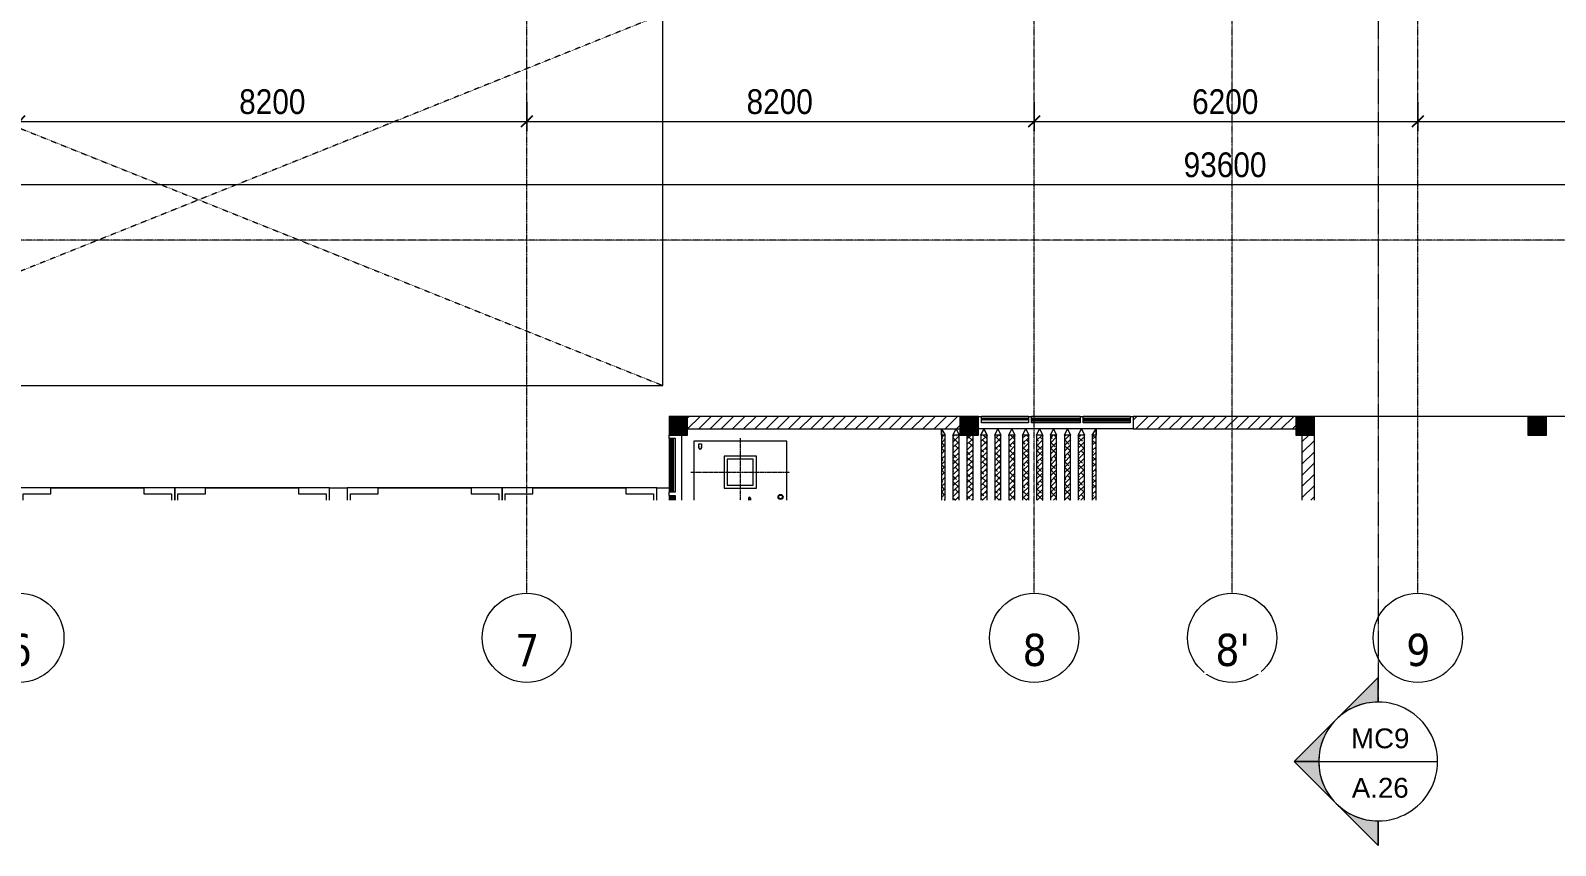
# Model space of a CAD drawing. Header units: millimetres. Extents: x 962 to 241049, y -15958 to 84407.
# Drawn here: x 124312 to 148957, y 7456 to 20624 of the extents above; entities that cross this region are included whole.
import ezdxf

# ---------------------------------------------------------------- set-up
doc = ezdxf.new("R2010")
doc.units = ezdxf.units.MM
for name, pattern in [('Dash', [6, 3, -3]), ('Dash Dot 3_16_', [7.9375, 4.7625, -1.5875, 0, -1.5875]), ('Grid Line', [22.225, 12.7, -3.175, 3.175, -3.175]), ('IMPORT-CENTER2', [28.575, 19.05, -3.175, 3.175, -3.175])]:
    doc.linetypes.add(name, pattern=pattern)
for name, color, linetype, lineweight in [('A-ANNO-DIMS', 211, 'Continuous', 9), ('A-ANNO-DIMS-160', 211, 'Continuous', 9), ('A-FLOR', 192, 'Continuous', 9), ('A-GLAZ-CWMG', 51, 'Continuous', 9), ('A-GLAZ-CWMG-1', 51, 'Continuous', 18), ('A-WALL', 113, 'Continuous', 9), ('A-WALL-3', 113, 'Continuous', 18), ('A-WALL-PATT-2', 111, 'Continuous', 9), ('C-PRKG', 70, 'Continuous', 9), ('C-PRKG-HDLN', 70, 'Dash', 9), ('G-ANNO-SYMB', 111, 'Continuous', 9), ('G-ANNO-SYMB-1', 111, 'Dash Dot 3_16_', 18), ('G-IMPT', 8, 'Continuous', 9), ('G-IMPT-3', 8, 'IMPORT-CENTER2', 9), ('M-EQPM', 50, 'Continuous', 9), ('S-COLS', 52, 'Continuous', 9), ('S-COLS-6', 52, 'Continuous', 18), ('S-GRID-1', 1, 'Grid Line', 9), ('S-GRID-IDEN', 1, 'Continuous', 9)]:
    doc.layers.add(name, color=color, linetype=linetype, lineweight=lineweight)
doc.styles.add('Arial_9', font='arial_0.ttf', dxfattribs={"height": 320})
doc.styles.add('Tahoma_B', font='tahomabd_0.ttf', dxfattribs={"height": 520})
doc.styles.add('UTM Avo', font='UTM Avo.ttf', dxfattribs={"width": 0.9, "height": 400})
doc.dimstyles.new('1_Dim_chi_tiet_2_5', dxfattribs={"dimscale": 304.8, "dimtxt": 399.720379, "dimasz": 0.629921, "dimexe": 0.524934, "dimexo": 0.0625, "dimgap": 0.052493, "dimtad": 1, "dimdec": 0, "dimrnd": 5, "dimzin": 0, "dimdsep": 46, "dimtxsty": 'UTM Avo', "dimblk1": 'OBLIQUE', "dimblk2": 'OBLIQUE', "dimsah": 1, "dimcen": 0.09, "dimdle": 0.524934, "dimazin": 0, "dimtfac": 1, "dimtdec": 4, "dimtix": 1, "dimtmove": 0, "dimatfit": 3, "dimfxl": 1.049869, "dimfxlon": 1, "dimtvp": 1, "dimtolj": 1, "dimtzin": 0, "dimarcsym": 2})
pattern_1 = [(45, (63179.03, 0), (-90.50967, 90.50967), [])]
pattern_2 = [(45, (0, 0), (-44.19417, 44.19417), []), (135, (0, 0), (-132.58252, 44.19417), [156.25, -93.75])]

# ---------------------------------------------------------------- blocks, each defined once
blk = doc.blocks.new('BAI XE PCCC - BAI XE PCCC-V119-TKCS_MB TẦNG 1')
at = {"layer": 'C-PRKG'}
for p, q in [((0, 6000), (0, 0)), ((15000, 6000), (0, 6000)), ((15000, 0), (15000, 6000)), ((0, 0), (15000, 0))]:
    blk.add_line(p, q, dxfattribs=at)
at = {"layer": 'C-PRKG-HDLN'}
for p, q in [((15000, 6000), (0, 0)), ((0, 6000), (15000, 0))]:
    blk.add_line(p, q, dxfattribs=at)
blk = doc.blocks.new('M_Concrete-Rectangular-Column2 - 300x300-2223046-TKCS_MB TẦNG 1')
at = {"layer": 'S-COLS'}
blk.add_hatch(color=256, dxfattribs=at).paths.add_polyline_path([(-150, -150), (150, -150), (150, 150), (-150, 150)])
at = {"layer": 'S-COLS-6'}
for p, q in [((150, 150), (-150, 150)), ((-150, 150), (-150, -150)), ((150, -150), (150, 150)), ((-150, -150), (150, -150))]:
    blk.add_line(p, q, dxfattribs=at)
blk = doc.blocks.new('TKCS_MAY PHAT DIEN_251105 - TKCS_XREF_260106_MAY PHAT DIEN_dwg_bon dau 2 m3 mb-2491701-TKCS_MB TẦNG 1')
at = {"layer": 'G-IMPT', "flags": 128}
for points in [[(-44107, 15660), (-44107, 16613), (-45607, 16613), (-45607, 15660)], [(-45528, 16513), (-45528, 16573), (-45486, 16573), (-45486, 16513)]]:
    blk.add_lwpolyline(points, dxfattribs=at)
for points in [[(-45117, 15853), (-44597, 15853), (-44597, 16373), (-45117, 16373)], [(-45067, 15903), (-44647, 15903), (-44647, 16323), (-45067, 16323)]]:
    blk.add_lwpolyline(points, close=True, dxfattribs=at)
at = {"layer": 'G-IMPT'}
for radius in [40, 30]:
    blk.add_circle((-44207, 15713), radius, dxfattribs=at)
for radius, start, end in [(26, 143.8711, 36.1289), (21, 180, 0)]:
    blk.add_arc((-45507, 16513), radius, start, end, dxfattribs=at)
at = {"layer": 'G-IMPT-3'}
for p, q in [((-44857, 16663), (-44857, 15660)), ((-45657, 16113), (-44057, 16113))]:
    blk.add_line(p, q, dxfattribs=at)
blk = doc.blocks.new('TKCS_MAY PHAT DIEN_251105 - TKCS_XREF_260106_MAY PHAT DIEN_dwg_tieu am gio ra mb-V214-TKCS_MB TẦNG 1')
at = {"layer": 'G-IMPT'}
h = blk.add_hatch(dxfattribs=at)
h.set_pattern_fill('FP_5', color=256, style=0, pattern_type=2)
h.set_pattern_definition(pattern_2)
h.paths.add_polyline_path([(-15524, 38920), (-15587, 38920), (-15587, 37867), (-15524, 37867)])
h = blk.add_hatch(dxfattribs=at)
h.set_pattern_fill('FP_5', color=256, style=0, pattern_type=2)
h.set_pattern_definition(pattern_2)
h.paths.add_polyline_path([(-15299, 38920), (-15399, 38920), (-15399, 37867), (-15299, 37867)])
h = blk.add_hatch(dxfattribs=at)
h.set_pattern_fill('FP_5', color=256, style=0, pattern_type=2)
h.set_pattern_definition(pattern_2)
h.paths.add_polyline_path([(-15074, 38920), (-15174, 38920), (-15174, 37867), (-15074, 37867)])
h = blk.add_hatch(dxfattribs=at)
h.set_pattern_fill('FP_5', color=256, style=0, pattern_type=2)
h.set_pattern_definition(pattern_2)
h.paths.add_polyline_path([(-14849, 38920), (-14949, 38920), (-14949, 37867), (-14849, 37867)])
h = blk.add_hatch(dxfattribs=at)
h.set_pattern_fill('FP_5', color=256, style=0, pattern_type=2)
h.set_pattern_definition(pattern_2)
h.paths.add_polyline_path([(-14624, 38920), (-14724, 38920), (-14724, 37867), (-14624, 37867)])
h = blk.add_hatch(dxfattribs=at)
h.set_pattern_fill('FP_5', color=256, style=0, pattern_type=2)
h.set_pattern_definition(pattern_2)
h.paths.add_polyline_path([(-14399, 38920), (-14499, 38920), (-14499, 37867), (-14399, 37867)])
h = blk.add_hatch(dxfattribs=at)
h.set_pattern_fill('FP_5', color=256, style=0, pattern_type=2)
h.set_pattern_definition(pattern_2)
h.paths.add_polyline_path([(-14274, 38920), (-14274, 37867), (-14174, 37867), (-14174, 38920)])
h = blk.add_hatch(dxfattribs=at)
h.set_pattern_fill('FP_5', color=256, style=0, pattern_type=2)
h.set_pattern_definition(pattern_2)
h.paths.add_polyline_path([(-13949, 38920), (-14049, 38920), (-14049, 37867), (-13949, 37867)])
h = blk.add_hatch(dxfattribs=at)
h.set_pattern_fill('FP_5', color=256, style=0, pattern_type=2)
h.set_pattern_definition(pattern_2)
h.paths.add_polyline_path([(-13724, 38920), (-13824, 38920), (-13824, 37867), (-13724, 37867)])
h = blk.add_hatch(dxfattribs=at)
h.set_pattern_fill('FP_5', color=256, style=0, pattern_type=2)
h.set_pattern_definition(pattern_2)
h.paths.add_polyline_path([(-13499, 38920), (-13599, 38920), (-13599, 37867), (-13499, 37867)])
h = blk.add_hatch(dxfattribs=at)
h.set_pattern_fill('FP_5', color=256, style=0, pattern_type=2)
h.set_pattern_definition(pattern_2)
h.paths.add_polyline_path([(-13274, 38920), (-13374, 38920), (-13374, 37867), (-13274, 37867)])
h = blk.add_hatch(dxfattribs=at)
h.set_pattern_fill('FP_5', color=256, style=0, pattern_type=2)
h.set_pattern_definition(pattern_2)
h.paths.add_polyline_path([(-13087, 38920), (-13149, 38920), (-13149, 37867), (-13087, 37867)])
for p, q in [((-15587, 38920), (-15587, 37767)), ((-13599, 38920), (-13599, 37867)), ((-13599, 38920), (-13599, 37867)), ((-13499, 37867), (-13499, 38920)), ((-13499, 37867), (-13499, 38920)), ((-13087, 37767), (-13087, 38920))]:
    blk.add_line(p, q, dxfattribs=at)
at = {"layer": 'G-IMPT', "flags": 128}
for points in [[(-15587, 38920), (-15587, 37867), (-15524, 37867), (-15524, 38920)], [(-15399, 38920), (-15399, 37867), (-15299, 37867), (-15299, 38920)], [(-15174, 38920), (-15174, 37867), (-15074, 37867), (-15074, 38920)], [(-14949, 38920), (-14949, 37867), (-14849, 37867), (-14849, 38920)], [(-14724, 38920), (-14724, 37867), (-14624, 37867), (-14624, 38920)], [(-14499, 38920), (-14499, 37867), (-14399, 37867), (-14399, 38920)], [(-14274, 38920), (-14274, 37867), (-14174, 37867), (-14174, 38920)], [(-14049, 38920), (-14049, 37867), (-13949, 37867), (-13949, 38920)], [(-13824, 38920), (-13824, 37867), (-13724, 37867), (-13724, 38920)], [(-13824, 38920), (-13824, 37867), (-13724, 37867), (-13724, 38920)], [(-13374, 38920), (-13374, 37867), (-13274, 37867), (-13274, 38920)], [(-13149, 38920), (-13149, 37867), (-13087, 37867), (-13087, 38920)], [(-15524, 37867), (-15587, 37767), (-15587, 37867)], [(-15299, 37867), (-15349, 37767), (-15399, 37867)], [(-15074, 37867), (-15124, 37767), (-15174, 37867)], [(-14849, 37867), (-14899, 37767), (-14949, 37867)], [(-14624, 37867), (-14674, 37767), (-14724, 37867)], [(-14399, 37867), (-14449, 37767), (-14499, 37867)], [(-14174, 37867), (-14224, 37767), (-14274, 37867)], [(-13949, 37867), (-13999, 37767), (-14049, 37867)], [(-13274, 37867), (-13324, 37767), (-13374, 37867)], [(-13087, 37867), (-13087, 37767), (-13149, 37867)]]:
    blk.add_lwpolyline(points, dxfattribs=at)
blk.add_lwpolyline([(-13824, 37867), (-13774, 37767), (-13724, 37867), (-13774, 37767)], close=True, dxfattribs=at)
blk = doc.blocks.new('TKCS_MAY PHAT DIEN_251105 - TKCS_XREF_260106_MAY PHAT DIEN_dwg-2491693-TKCS_MB TẦNG 1')
at = {"layer": 'G-IMPT'}
for p, q in [((305246, 75979), (305246, 76012)), ((305273, 75985), (305246, 75985)), ((305273, 76012), (305273, 75979))]:
    blk.add_line(p, q, dxfattribs=at)
for radius, start, end in [(16, 327.5383, 212.4617), (13.5, 0, 180)]:
    blk.add_arc((305259, 76012), radius, start, end, dxfattribs=at)
blk.add_blockref('TKCS_MAY PHAT DIEN_251105 - TKCS_XREF_260106_MAY PHAT DIEN_dwg_bon dau 2 m3 mb-2491701-TKCS_MB TẦNG 1', (349967, 60319))
at = {"rotation": 180}
blk.add_blockref('TKCS_MAY PHAT DIEN_251105 - TKCS_XREF_260106_MAY PHAT DIEN_dwg_tieu am gio ra mb-V214-TKCS_MB TẦNG 1', (295273, 114899), dxfattribs=at)
blk = doc.blocks.new('TKCS_MAY PHAT DIEN_251105 - MÁY PHÁT ĐIỂN-596403-TKCS_MB TẦNG 1')
blk.add_blockref('TKCS_MAY PHAT DIEN_251105 - TKCS_XREF_260106_MAY PHAT DIEN_dwg-2491693-TKCS_MB TẦNG 1', (-303959, -77332))
blk = doc.blocks.new('M_Concrete-Rectangular-Column2 - 300x300-V215-TKCS_MB TẦNG 1')
at = {"layer": 'S-COLS'}
blk.add_hatch(color=256, dxfattribs=at).paths.add_polyline_path([(-150, -150), (150, -150), (150, 150), (-150, 150)])
at = {"layer": 'S-COLS-6'}
for p, q in [((150, 150), (-150, 150)), ((-150, 150), (-150, -150)), ((150, -150), (150, 150)), ((-150, -150), (150, -150))]:
    blk.add_line(p, q, dxfattribs=at)
blk = doc.blocks.new('Rectangular Mullion - 50 x 100mm-2333349-TKCS_MB TẦNG 1')
at = {"layer": 'A-GLAZ-CWMG'}
h = blk.add_hatch(color=256, dxfattribs=at)
h.paths.add_polyline_path([(71482, 13035), (71482, 13113), (71453, 13113), (71453, 13035)])
h.paths.add_polyline_path([(71553, 13035), (71553, 13113), (71524, 13113), (71524, 13035)])
for p, q in [((71453, 13113), (71482, 13113)), ((71453, 13113), (71453, 13035)), ((71524, 13113), (71553, 13113)), ((71553, 13113), (71553, 13035))]:
    blk.add_line(p, q, dxfattribs=at)
blk = doc.blocks.new('Rectangular Mullion - MULLION LA SACH-2333351-TKCS_MB TẦNG 1')
at = {"layer": 'A-GLAZ-CWMG'}
for p, q in [((71504, 13113), (71517, 13113)), ((71517, 13113), (71517, 13113)), ((71517, 13113), (71524, 13113)), ((71517, 13035), (71517, 13113)), ((71524, 13035), (71524, 13113))]:
    blk.add_line(p, q, dxfattribs=at)
blk = doc.blocks.new('Rectangular Mullion - MULLION LA SACH-V216-TKCS_MB TẦNG 1')
at = {"layer": 'A-GLAZ-CWMG'}
for p, q in [((71482, 13113), (71482, 13113)), ((71482, 13113), (71502, 13113)), ((71482, 13035), (71482, 13113)), ((71482, 13035), (71482, 13113))]:
    blk.add_line(p, q, dxfattribs=at)
at = {"layer": 'A-GLAZ-CWMG-1'}
for p, q in [((71504, 13113), (71502, 13113)), ((71502, 13113), (71502, 13035)), ((71504, 13035), (71504, 13113))]:
    blk.add_line(p, q, dxfattribs=at)
blk = doc.blocks.new('Rectangular Mullion - 50 x 100mm-2333348-TKCS_MB TẦNG 1')
at = {"layer": 'A-GLAZ-CWMG'}
h = blk.add_hatch(color=256, dxfattribs=at)
h.paths.add_polyline_path([(71553, 13163), (71553, 14038), (71524, 14038), (71524, 13163)])
h.paths.add_polyline_path([(71482, 13163), (71482, 14038), (71453, 14038), (71453, 13163)])
for p, q in [((71453, 14038), (71482, 14038)), ((71453, 14038), (71453, 13163)), ((71524, 14038), (71553, 14038)), ((71553, 14038), (71553, 13163)), ((71482, 13163), (71453, 13163)), ((71553, 13163), (71524, 13163))]:
    blk.add_line(p, q, dxfattribs=at)
blk = doc.blocks.new('Rectangular Mullion - MULLION LA SACH-2333350-TKCS_MB TẦNG 1')
at = {"layer": 'A-GLAZ-CWMG'}
for p, q in [((71504, 14038), (71517, 14038)), ((71517, 14038), (71517, 14038)), ((71517, 14038), (71524, 14038)), ((71517, 13163), (71517, 14038)), ((71524, 13163), (71524, 14038)), ((71517, 13163), (71504, 13163)), ((71524, 13163), (71517, 13163)), ((71517, 13163), (71517, 13163))]:
    blk.add_line(p, q, dxfattribs=at)
blk = doc.blocks.new('Rectangular Mullion - MULLION LA SACH-V217-TKCS_MB TẦNG 1')
at = {"layer": 'A-GLAZ-CWMG'}
for p, q in [((71482, 14038), (71482, 14038)), ((71482, 14038), (71502, 14038)), ((71482, 13163), (71482, 14038)), ((71482, 13163), (71482, 14038)), ((71502, 13163), (71482, 13163)), ((71482, 13163), (71482, 13163))]:
    blk.add_line(p, q, dxfattribs=at)
at = {"layer": 'A-GLAZ-CWMG-1'}
for p, q in [((71504, 14038), (71502, 14038)), ((71502, 14038), (71502, 13163)), ((71504, 13163), (71504, 14038)), ((71502, 13163), (71504, 13163))]:
    blk.add_line(p, q, dxfattribs=at)
blk = doc.blocks.new('xe oto1 - xe oto-V223-TKCS_MB TẦNG 1')
at = {"layer": 'C-PRKG'}
for p, q in [((-2500, 202), (-2500, 0)), ((-2500, 202), (-2500, 0)), ((-2500, 0), (-2000, 0)), ((-2500, 0), (0, 0)), ((-2450, 100), (-2450, 202)), ((-2000, 100), (-2450, 100)), ((-2000, 0), (-2000, 100)), ((-500, 100), (-500, 0)), ((-50, 100), (-500, 100)), ((-50, 202), (-50, 100)), ((0, 0), (0, 202)), ((0, 0), (0, 202)), ((-500, 0), (0, 0))]:
    blk.add_line(p, q, dxfattribs=at)
blk = doc.blocks.new('Rectangular Mullion - 50 x 100mm-2492467-TKCS_MB TẦNG 1')
at = {"layer": 'A-GLAZ-CWMG'}
h = blk.add_hatch(color=256, dxfattribs=at)
h.paths.add_polyline_path([(76503, 14288), (77261, 14288), (77261, 14337), (76503, 14337)])
h.paths.add_polyline_path([(77261, 14359), (77261, 14388), (76503, 14388), (76503, 14359)])
for p, q in [((76503, 14359), (76503, 14388)), ((77261, 14388), (76503, 14388)), ((76503, 14288), (76503, 14337)), ((77261, 14388), (77261, 14359)), ((77261, 14337), (77261, 14288)), ((77261, 14288), (76503, 14288))]:
    blk.add_line(p, q, dxfattribs=at)
blk = doc.blocks.new('Rectangular Mullion - 50 x 100mm-2492468-TKCS_MB TẦNG 1')
at = {"layer": 'A-GLAZ-CWMG'}
h = blk.add_hatch(color=256, dxfattribs=at)
h.paths.add_polyline_path([(77311, 14288), (78094, 14288), (78094, 14317), (77311, 14317)])
h.paths.add_polyline_path([(78094, 14359), (78094, 14388), (77311, 14388), (77311, 14359)])
for p, q in [((77311, 14359), (77311, 14388)), ((78094, 14388), (77311, 14388)), ((77311, 14288), (77311, 14317)), ((78094, 14388), (78094, 14359)), ((78094, 14317), (78094, 14288)), ((78094, 14288), (77311, 14288))]:
    blk.add_line(p, q, dxfattribs=at)
blk = doc.blocks.new('Rectangular Mullion - 50 x 100mm-V224-TKCS_MB TẦNG 1')
at = {"layer": 'A-GLAZ-CWMG'}
h = blk.add_hatch(color=256, dxfattribs=at)
h.paths.add_polyline_path([(78144, 14288), (78903, 14288), (78903, 14317), (78144, 14317)])
h.paths.add_polyline_path([(78903, 14359), (78903, 14388), (78144, 14388), (78144, 14359)])
for p, q in [((78144, 14359), (78144, 14388)), ((78903, 14388), (78144, 14388)), ((78144, 14288), (78144, 14317)), ((78903, 14388), (78903, 14359)), ((78903, 14317), (78903, 14288)), ((78903, 14288), (78144, 14288))]:
    blk.add_line(p, q, dxfattribs=at)
blk = doc.blocks.new('Rectangular Mullion - MULLION LA SACH-2492470-TKCS_MB TẦNG 1')
at = {"layer": 'A-GLAZ-CWMG'}
for p, q in [((77311, 14323), (77311, 14337)), ((77311, 14317), (77311, 14323)), ((77311, 14323), (77311, 14323)), ((77311, 14323), (78094, 14323)), ((77311, 14317), (78094, 14317)), ((78094, 14337), (78094, 14323)), ((78094, 14323), (78094, 14323)), ((78094, 14323), (78094, 14317))]:
    blk.add_line(p, q, dxfattribs=at)
blk = doc.blocks.new('Rectangular Mullion - MULLION LA SACH-2492469-TKCS_MB TẦNG 1')
at = {"layer": 'A-GLAZ-CWMG'}
for p, q in [((78144, 14323), (78144, 14337)), ((78144, 14317), (78144, 14323)), ((78144, 14323), (78144, 14323)), ((78144, 14323), (78903, 14323)), ((78144, 14317), (78903, 14317)), ((78903, 14337), (78903, 14323)), ((78903, 14323), (78903, 14323)), ((78903, 14323), (78903, 14317))]:
    blk.add_line(p, q, dxfattribs=at)
blk = doc.blocks.new('Rectangular Mullion - MULLION LA SACH-V225-TKCS_MB TẦNG 1')
at = {"layer": 'A-GLAZ-CWMG'}
blk.add_hatch(color=256, dxfattribs=at).paths.add_polyline_path([(77261, 14337), (77261, 14339), (76503, 14337)])
for p, q in [((76503, 14359), (77261, 14359)), ((76503, 14359), (77261, 14359)), ((76503, 14339), (76503, 14359)), ((76503, 14359), (76503, 14359)), ((77261, 14359), (77261, 14359)), ((77261, 14359), (77261, 14339))]:
    blk.add_line(p, q, dxfattribs=at)
at = {"layer": 'A-GLAZ-CWMG-1'}
for p, q in [((77261, 14339), (76503, 14339)), ((76503, 14339), (76503, 14337)), ((76503, 14337), (77261, 14337)), ((77261, 14337), (77261, 14339))]:
    blk.add_line(p, q, dxfattribs=at)
blk = doc.blocks.new('Rectangular Mullion - MULLION LA SACH-V226-TKCS_MB TẦNG 1')
at = {"layer": 'A-GLAZ-CWMG'}
blk.add_hatch(color=256, dxfattribs=at).paths.add_polyline_path([(78094, 14337), (78094, 14339), (77311, 14337)])
for p, q in [((77311, 14359), (78094, 14359)), ((77311, 14359), (78094, 14359)), ((77311, 14339), (77311, 14359)), ((77311, 14359), (77311, 14359)), ((78094, 14359), (78094, 14359)), ((78094, 14359), (78094, 14339))]:
    blk.add_line(p, q, dxfattribs=at)
at = {"layer": 'A-GLAZ-CWMG-1'}
for p, q in [((78094, 14339), (77311, 14339)), ((77311, 14339), (77311, 14337)), ((77311, 14337), (78094, 14337)), ((78094, 14337), (78094, 14339))]:
    blk.add_line(p, q, dxfattribs=at)
blk = doc.blocks.new('Grid - M_Grid Head - Circle-353313-TKCS_MB TẦNG 1')
at = {"layer": 'S-GRID-IDEN'}
blk.add_circle((0, 0), 4.5, dxfattribs=at)
blk = doc.blocks.new('Section - M_Section Head - Filled-352373-TKCS_MB TẦNG 1')
at = {"layer": 'G-ANNO-SYMB'}
h = blk.add_hatch(color=256, dxfattribs=at)
edge = h.paths.add_edge_path()
edge.add_line((-6, 8.49), (-6, 6))
edge.add_arc((-6, 0), 6, 90, 135)
edge.add_line((-10.24, 4.24), (-6, 8.49))
h = blk.add_hatch(color=256, dxfattribs=at)
edge = h.paths.add_edge_path()
edge.add_line((-6, 8.49), (-1.76, 4.24))
edge.add_arc((-6, 0), 6, 45, 90)
edge.add_line((-6, 6), (-6, 8.49))
h = blk.add_hatch(color=256, dxfattribs=at)
edge = h.paths.add_edge_path()
edge.add_line((-14.49, 0), (-10.24, 4.24))
edge.add_arc((-6, 0), 6, 135, 180)
edge.add_line((-12, 0), (-14.49, 0))
h = blk.add_hatch(color=256, dxfattribs=at)
edge = h.paths.add_edge_path()
edge.add_line((2.49, 0), (0, 0))
edge.add_arc((-6, 0), 6, 360, 405)
edge.add_line((-1.76, 4.24), (2.49, 0))
for p, q in [((-6, 8.49), (-14.49, 0)), ((-6, 8.49), (-10.24, 4.24)), ((-6, 8.49), (2.49, 0)), ((-6, 6), (-6, 8.49)), ((-6, 8.49), (-6, 6)), ((-1.76, 4.24), (-6, 8.49)), ((-10.24, 4.24), (-14.49, 0)), ((2.49, 0), (-1.76, 4.24)), ((-14.49, 0), (-12, 0)), ((0, 0), (2.49, 0)), ((-12, 0), (-14.49, 0)), ((0, 0), (2.49, 0))]:
    blk.add_line(p, q, dxfattribs=at)
for start, end in [(360, 180), (90, 135), (45, 90), (135, 180), (360, 45), (180, 360)]:
    blk.add_arc((-6, 0), 6, start, end, dxfattribs=at)
blk = doc.blocks.new('DIMBLOCK6-TKCS_MB TẦNG 1')
at = {"layer": 'A-ANNO-DIMS-160'}
for p, q in [((124132, 19476), (124132, 18996)), ((124132, 19156), (124132, 19476)), ((132332, 19476), (132332, 18996)), ((132332, 19156), (132332, 19476)), ((124132, 19156), (132332, 19156))]:
    blk.add_line(p, q, dxfattribs=at)
at = {"layer": 'A-ANNO-DIMS-160', "lineweight": 25}
for p, q in [((124132, 19156), (124228, 19252)), ((132332, 19156), (132428, 19252)), ((124132, 19156), (124036, 19060)), ((132332, 19156), (132236, 19060))]:
    blk.add_line(p, q, dxfattribs=at)
at = {"layer": 'A-ANNO-DIMS-160', "color": 0, "insert": (127684, 19675), "char_height": 400, "width": 1314.64, "attachment_point": 1, "line_spacing_factor": 1.110334, "style": 'UTM Avo'}
blk.add_mtext('8200', dxfattribs=at)
blk = doc.blocks.new('_Oblique')
at = {"color": 0, "linetype": 'ByBlock', "lineweight": -2}
blk.add_line((-0.5, -0.5), (0.5, 0.5), dxfattribs=at)
blk = doc.blocks.new('DIMBLOCK7-TKCS_MB TẦNG 1')
at = {"layer": 'A-ANNO-DIMS-160'}
for p, q in [((132332, 19476), (132332, 18996)), ((132332, 19156), (132332, 19476)), ((140532, 19476), (140532, 18996)), ((140532, 19156), (140532, 19476)), ((132332, 19156), (140532, 19156))]:
    blk.add_line(p, q, dxfattribs=at)
at = {"layer": 'A-ANNO-DIMS-160', "lineweight": 25}
for p, q in [((132332, 19156), (132428, 19252)), ((140532, 19156), (140628, 19252)), ((132332, 19156), (132236, 19060)), ((140532, 19156), (140436, 19060))]:
    blk.add_line(p, q, dxfattribs=at)
at = {"layer": 'A-ANNO-DIMS-160', "color": 0, "insert": (135884, 19675), "char_height": 400, "width": 1314.64, "attachment_point": 1, "line_spacing_factor": 1.110334, "style": 'UTM Avo'}
blk.add_mtext('8200', dxfattribs=at)
blk = doc.blocks.new('DIMBLOCK8-TKCS_MB TẦNG 1')
at = {"layer": 'A-ANNO-DIMS-160'}
for p, q in [((140532, 19476), (140532, 18996)), ((140532, 19156), (140532, 19476)), ((146732, 19476), (146732, 18996)), ((146732, 19156), (146732, 19476)), ((140532, 19156), (146732, 19156))]:
    blk.add_line(p, q, dxfattribs=at)
at = {"layer": 'A-ANNO-DIMS-160', "lineweight": 25}
for p, q in [((140532, 19156), (140628, 19252)), ((146732, 19156), (146828, 19252)), ((140532, 19156), (140436, 19060)), ((146732, 19156), (146636, 19060))]:
    blk.add_line(p, q, dxfattribs=at)
at = {"layer": 'A-ANNO-DIMS-160', "color": 0, "insert": (143084, 19675), "char_height": 400, "width": 1314.64, "attachment_point": 1, "line_spacing_factor": 1.110334, "style": 'UTM Avo'}
blk.add_mtext('6200', dxfattribs=at)
blk = doc.blocks.new('DIMBLOCK9-TKCS_MB TẦNG 1')
at = {"layer": 'A-ANNO-DIMS-160'}
for p, q in [((146732, 19476), (146732, 18996)), ((146732, 19156), (146732, 19476)), ((154932, 19476), (154932, 18996)), ((154932, 19156), (154932, 19476)), ((146732, 19156), (154932, 19156))]:
    blk.add_line(p, q, dxfattribs=at)
at = {"layer": 'A-ANNO-DIMS-160', "lineweight": 25}
for p, q in [((146732, 19156), (146828, 19252)), ((154932, 19156), (155028, 19252)), ((146732, 19156), (146636, 19060)), ((154932, 19156), (154836, 19060))]:
    blk.add_line(p, q, dxfattribs=at)
at = {"layer": 'A-ANNO-DIMS-160', "color": 0, "insert": (150284, 19675), "char_height": 400, "width": 1314.64, "attachment_point": 1, "line_spacing_factor": 1.110334, "style": 'UTM Avo'}
blk.add_mtext('8200', dxfattribs=at)
blk = doc.blocks.new('DIMBLOCK16-TKCS_MB TẦNG 1')
at = {"layer": 'A-ANNO-DIMS-160'}
for p, q in [((96832, 18456), (96832, 17976)), ((96832, 18136), (96832, 18456)), ((190432, 18456), (190432, 17976)), ((190432, 18136), (190432, 18456)), ((96672, 18136), (190592, 18136))]:
    blk.add_line(p, q, dxfattribs=at)
at = {"layer": 'A-ANNO-DIMS-160', "lineweight": 25}
for p, q in [((96832, 18136), (96736, 18040)), ((96832, 18136), (96928, 18232)), ((190432, 18136), (190336, 18040)), ((190432, 18136), (190528, 18232))]:
    blk.add_line(p, q, dxfattribs=at)
at = {"layer": 'A-ANNO-DIMS-160', "color": 0, "insert": (142947, 18655), "char_height": 400, "width": 1643.29, "attachment_point": 1, "line_spacing_factor": 1.110334, "style": 'UTM Avo'}
blk.add_mtext('93600', dxfattribs=at)

msp = doc.modelspace()

# ---------------------------------------------------------------- hatches: boundary and pattern name
at = {"layer": 'A-WALL-PATT-2'}
h = msp.add_hatch(dxfattribs=at)
h.set_pattern_fill('FP_1', color=256, style=0, pattern_type=2)
h.set_pattern_definition(pattern_1)
h.paths.add_polyline_path([(139331.6, 14188.2), (139331.6, 14388.2), (134931.6, 14388.2), (134931.6, 14188.2), (137026.8, 14188.2)])
h = msp.add_hatch(dxfattribs=at)
h.set_pattern_fill('FP_1', color=256, style=0, pattern_type=2)
h.set_pattern_definition(pattern_1)
h.paths.add_polyline_path([(142131.6, 14188.2), (144759.8, 14188.2), (144759.8, 14388.2), (142131.6, 14388.2)])
h = msp.add_hatch(dxfattribs=at)
h.set_pattern_fill('FP_1', color=256, style=0, pattern_type=2)
h.set_pattern_definition(pattern_1)
h.paths.add_polyline_path([(145059.8, 13035.2), (145059.8, 14088.2), (144859.8, 14088.2), (144859.8, 13035.2)])

# ---------------------------------------------------------------- linework, layer by layer
at = {"layer": 'A-FLOR'}
for p, q in [((148509.8, 14388.2), (145059.8, 14388.2)), ((152331.6, 14388.2), (148809.8, 14388.2)), ((124641.6, 13236.9), (126141.6, 13236.9)), ((127141.6, 13236.9), (128641.6, 13236.9)), ((129141.6, 13236.9), (129431.6, 13236.9)), ((129931.6, 13236.9), (131431.6, 13236.9)), ((132431.6, 13236.9), (133931.6, 13236.9)), ((134431.6, 13236.9), (134631.6, 13236.9))]:
    msp.add_line(p, q, dxfattribs=at)
at = {"layer": 'A-WALL'}
for p, q in [((139631.6, 14388.2), (139681.6, 14388.2)), ((140439.9, 14388.2), (140489.9, 14388.2)), ((141273.3, 14388.2), (141323.3, 14388.2)), ((142081.6, 14388.2), (142131.6, 14388.2)), ((134631.6, 14038.2), (134631.6, 14088.2)), ((134831.6, 14088.2), (134831.6, 13035.2)), ((142131.6, 14188.2), (139631.6, 14188.2)), ((134631.6, 13113.2), (134631.6, 13163.2))]:
    msp.add_line(p, q, dxfattribs=at)
at = {"layer": 'A-WALL-3'}
for p, q in [((139331.6, 14388.2), (134931.6, 14388.2)), ((144759.8, 14388.2), (142131.6, 14388.2)), ((142131.6, 14388.2), (142131.6, 14188.2)), ((134931.6, 14188.2), (139331.6, 14188.2)), ((142131.6, 14188.2), (144759.8, 14188.2)), ((144859.8, 14088.2), (144859.8, 13035.2)), ((145059.8, 13035.2), (145059.8, 14088.2))]:
    msp.add_line(p, q, dxfattribs=at)
at = {"layer": 'G-ANNO-SYMB'}
msp.add_line((145130.4, 8813.9), (147050.4, 8813.9), dxfattribs=at)
at = {"layer": 'G-ANNO-SYMB-1'}
msp.add_line((146090.4, 84025.7), (146090.4, 9773.9), dxfattribs=at)
at = {"layer": 'S-GRID-1'}
for p, q in [((132331.6, 15532), (132331.6, 78459.2)), ((140531.6, 15532), (140531.6, 78459.2)), ((143731.6, 15532), (143731.6, 78459.2)), ((146731.6, 15532), (146731.6, 78459.2)), ((192368.8, 17236.9), (96265.8, 17236.9)), ((132331.6, 11532), (132331.6, 15532)), ((140531.6, 11532), (140531.6, 15532)), ((143731.6, 11532), (143731.6, 15532)), ((146731.6, 11532), (146731.6, 15532))]:
    msp.add_line(p, q, dxfattribs=at)

# ---------------------------------------------------------------- block references
at = {"layer": 'A-GLAZ-CWMG'}
for name, p in [('Rectangular Mullion - 50 x 100mm-2492467-TKCS_MB TẦNG 1', (63179, 0)), ('Rectangular Mullion - MULLION LA SACH-V225-TKCS_MB TẦNG 1', (63179, 0)), ('Rectangular Mullion - 50 x 100mm-2492468-TKCS_MB TẦNG 1', (63179, 0)), ('Rectangular Mullion - MULLION LA SACH-V226-TKCS_MB TẦNG 1', (63179, 0)), ('Rectangular Mullion - MULLION LA SACH-2492470-TKCS_MB TẦNG 1', (63179, 0)), ('Rectangular Mullion - 50 x 100mm-V224-TKCS_MB TẦNG 1', (63179, 0)), ('Rectangular Mullion - MULLION LA SACH-V225-TKCS_MB TẦNG 1', (64820.7, 0)), ('Rectangular Mullion - MULLION LA SACH-2492469-TKCS_MB TẦNG 1', (63179, 0)), ('Rectangular Mullion - 50 x 100mm-2333348-TKCS_MB TẦNG 1', (63179, 0)), ('Rectangular Mullion - MULLION LA SACH-V217-TKCS_MB TẦNG 1', (63179, 0)), ('Rectangular Mullion - MULLION LA SACH-2333350-TKCS_MB TẦNG 1', (63179, 0)), ('Rectangular Mullion - 50 x 100mm-2333349-TKCS_MB TẦNG 1', (63179, 0)), ('Rectangular Mullion - MULLION LA SACH-V216-TKCS_MB TẦNG 1', (63179, 0)), ('Rectangular Mullion - MULLION LA SACH-2333351-TKCS_MB TẦNG 1', (63179, 0))]:
    msp.add_blockref(name, p, dxfattribs=at)
at = {"layer": 'C-PRKG'}
msp.add_blockref('BAI XE PCCC - BAI XE PCCC-V119-TKCS_MB TẦNG 1', (119531.6, 14888.2), dxfattribs=at)
at = {"layer": 'C-PRKG', "rotation": 180}
for p in [(124141.6, 13236.9), (126641.6, 13236.9), (129431.6, 13236.9), (131931.6, 13236.9)]:
    msp.add_blockref('xe oto1 - xe oto-V223-TKCS_MB TẦNG 1', p, dxfattribs=at)
at = {"layer": 'M-EQPM'}
msp.add_blockref('TKCS_MAY PHAT DIEN_251105 - MÁY PHÁT ĐIỂN-596403-TKCS_MB TẦNG 1', (134631.6, 14388.2), dxfattribs=at)
at = {"layer": 'S-COLS', "rotation": 90.00000000000058}
for name, p in [('M_Concrete-Rectangular-Column2 - 300x300-2223046-TKCS_MB TẦNG 1', (134781.6, 14238.2)), ('M_Concrete-Rectangular-Column2 - 300x300-2223046-TKCS_MB TẦNG 1', (139481.6, 14238.2)), ('M_Concrete-Rectangular-Column2 - 300x300-2223046-TKCS_MB TẦNG 1', (144909.8, 14238.2)), ('M_Concrete-Rectangular-Column2 - 300x300-V215-TKCS_MB TẦNG 1', (148659.8, 14238.2))]:
    msp.add_blockref(name, p, dxfattribs=at)
at = {"layer": 'S-GRID-IDEN', "xscale": 159.9999999999999, "yscale": 159.9999999999999, "zscale": 159.9999999999999}
for p in [(124131.6, 10812), (132331.6, 10812), (140531.6, 10812), (143731.6, 10812), (146731.6, 10812)]:
    msp.add_blockref('Grid - M_Grid Head - Circle-353313-TKCS_MB TẦNG 1', p, dxfattribs=at)

# ---------------------------------------------------------------- texts
at = {"layer": 'G-ANNO-SYMB', "char_height": 320, "attachment_point": 5, "line_spacing_factor": 0.936439, "style": 'Arial_9'}
for s, insert, width in [('\\pt2032,4064,6096,8128,10160,12192,14224,16256,18288,20320,22352,24384,26416,28448,30480,32512,34544,36576,38608,40640,42672,44704,46736,48768,50800,52832,54864,56896,58928,60960,62992,65024;MC9', (146124.4, 9185.1), 963.2), ('\\pt2032,4064,6096,8128,10160,12192,14224,16256,18288,20320,22352,24384,26416,28448,30480,32512,34544,36576,38608,40640,42672,44704,46736,48768,50800,52832,54864,56896,58928,60960,62992,65024;A.26', (146124.4, 8386.8), 952)]:
    msp.add_mtext(s, dxfattribs=dict(at, insert=insert, width=width))

# ---------------------------------------------------------------- dimensions: what is measured, and where the dimension line sits
at = {"layer": 'A-ANNO-DIMS'}
for base, p1, p2, override, picture, middle in [((132331.6, 19155.7), (124131.6, 19475.7), (132331.6, 19475.7), {"dimpost": '<>', "dimfxl": 8200}, 'DIMBLOCK6-TKCS_MB TẦNG 1', (128231.6, 19378.7)), ((140531.6, 19155.7), (132331.6, 19475.7), (140531.6, 19475.7), {"dimpost": '<>', "dimfxl": 8200}, 'DIMBLOCK7-TKCS_MB TẦNG 1', (136431.6, 19378.7)), ((146731.6, 19155.7), (140531.6, 19475.7), (146731.6, 19475.7), {"dimpost": '<>', "dimfxl": 6200}, 'DIMBLOCK8-TKCS_MB TẦNG 1', (143631.6, 19378.7)), ((154931.6, 19155.7), (146731.6, 19475.7), (154931.6, 19475.7), {"dimpost": '<>', "dimfxl": 8200}, 'DIMBLOCK9-TKCS_MB TẦNG 1', (150831.6, 19378.7)), ((190431.6, 18135.7), (96831.6, 18455.7), (190431.6, 18455.7), {"dimpost": '<>', "dimfxl": 93600}, 'DIMBLOCK16-TKCS_MB TẦNG 1', (143631.6, 18358.7))]:
    dim = msp.add_linear_dim(base=base, p1=p1, p2=p2, dimstyle='1_Dim_chi_tiet_2_5', override=override, dxfattribs=at)
    dim.commit()
    dim.dimension.update_dxf_attribs({"geometry": picture, "text_midpoint": middle})

# ---------------------------------------------------------------- next in the draw order: texts
at = {"layer": 'S-GRID-IDEN', "char_height": 520, "attachment_point": 5, "line_spacing_factor": 0.996129, "style": 'Tahoma_B', "bg_fill": 3, "box_fill_scale": 1.25, "bg_fill_color": 256, "bg_fill_true_color": 13158600, "bg_fill_transparency": 0}
for s, insert, width in [('\\pt2031.9988,4063.9976,6096.0016,8128.0004,10159.9992,12191.998,14224.002,16256.0008,18287.9996,20319.9984,22352.0024,24384.0012,26416,28447.9988,30479.9976,32512.0016,34544.0004,36575.9992,38607.998,40640.002,42672.0008,44703.9996,46735.9984,48768.0024,50800.0012,52832,54863.9988,56895.9976,58928.0016,60960.0004,62991.9992,65023.998;6', (124139.1, 10612.3), 465.6), ('\\pt2031.9988,4063.9976,6096.0016,8128.0004,10159.9992,12191.998,14224.002,16256.0008,18287.9996,20319.9984,22352.0024,24384.0012,26416,28447.9988,30479.9976,32512.0016,34544.0004,36575.9992,38607.998,40640.002,42672.0008,44703.9996,46735.9984,48768.0024,50800.0012,52832,54863.9988,56895.9976,58928.0016,60960.0004,62991.9992,65023.998;7', (132339.1, 10612.3), 465.6), ('\\pt2031.9988,4063.9976,6096.0016,8128.0004,10159.9992,12191.998,14224.002,16256.0008,18287.9996,20319.9984,22352.0024,24384.0012,26416,28447.9988,30479.9976,32512.0016,34544.0004,36575.9992,38607.998,40640.002,42672.0008,44703.9996,46735.9984,48768.0024,50800.0012,52832,54863.9988,56895.9976,58928.0016,60960.0004,62991.9992,65023.998;8', (140539.1, 10612.3), 465.6), ("\\pt2031.9988,4063.9976,6096.0016,8128.0004,10159.9992,12191.998,14224.002,16256.0008,18287.9996,20319.9984,22352.0024,24384.0012,26416,28447.9988,30479.9976,32512.0016,34544.0004,36575.9992,38607.998,40640.002,42672.0008,44703.9996,46735.9984,48768.0024,50800.0012,52832,54863.9988,56895.9976,58928.0016,60960.0004,62991.9992,65023.998;8'", (143739.1, 10612.3), 656), ('\\pt2031.9988,4063.9976,6096.0016,8128.0004,10159.9992,12191.998,14224.002,16256.0008,18287.9996,20319.9984,22352.0024,24384.0012,26416,28447.9988,30479.9976,32512.0016,34544.0004,36575.9992,38607.998,40640.002,42672.0008,44703.9996,46735.9984,48768.0024,50800.0012,52832,54863.9988,56895.9976,58928.0016,60960.0004,62991.9992,65023.998;9', (146739.1, 10612.3), 465.6)]:
    msp.add_mtext(s, dxfattribs=dict(at, insert=insert, width=width))

# ---------------------------------------------------------------- next in the draw order: block references
at = {"layer": 'G-ANNO-SYMB', "xscale": 159.9999999999999, "yscale": 159.9999999999999, "zscale": 159.9999999999999, "rotation": 89.99999999999947}
msp.add_blockref('Section - M_Section Head - Filled-352373-TKCS_MB TẦNG 1', (146090.4, 9773.9), dxfattribs=at)

doc.saveas('drawing.dxf')
